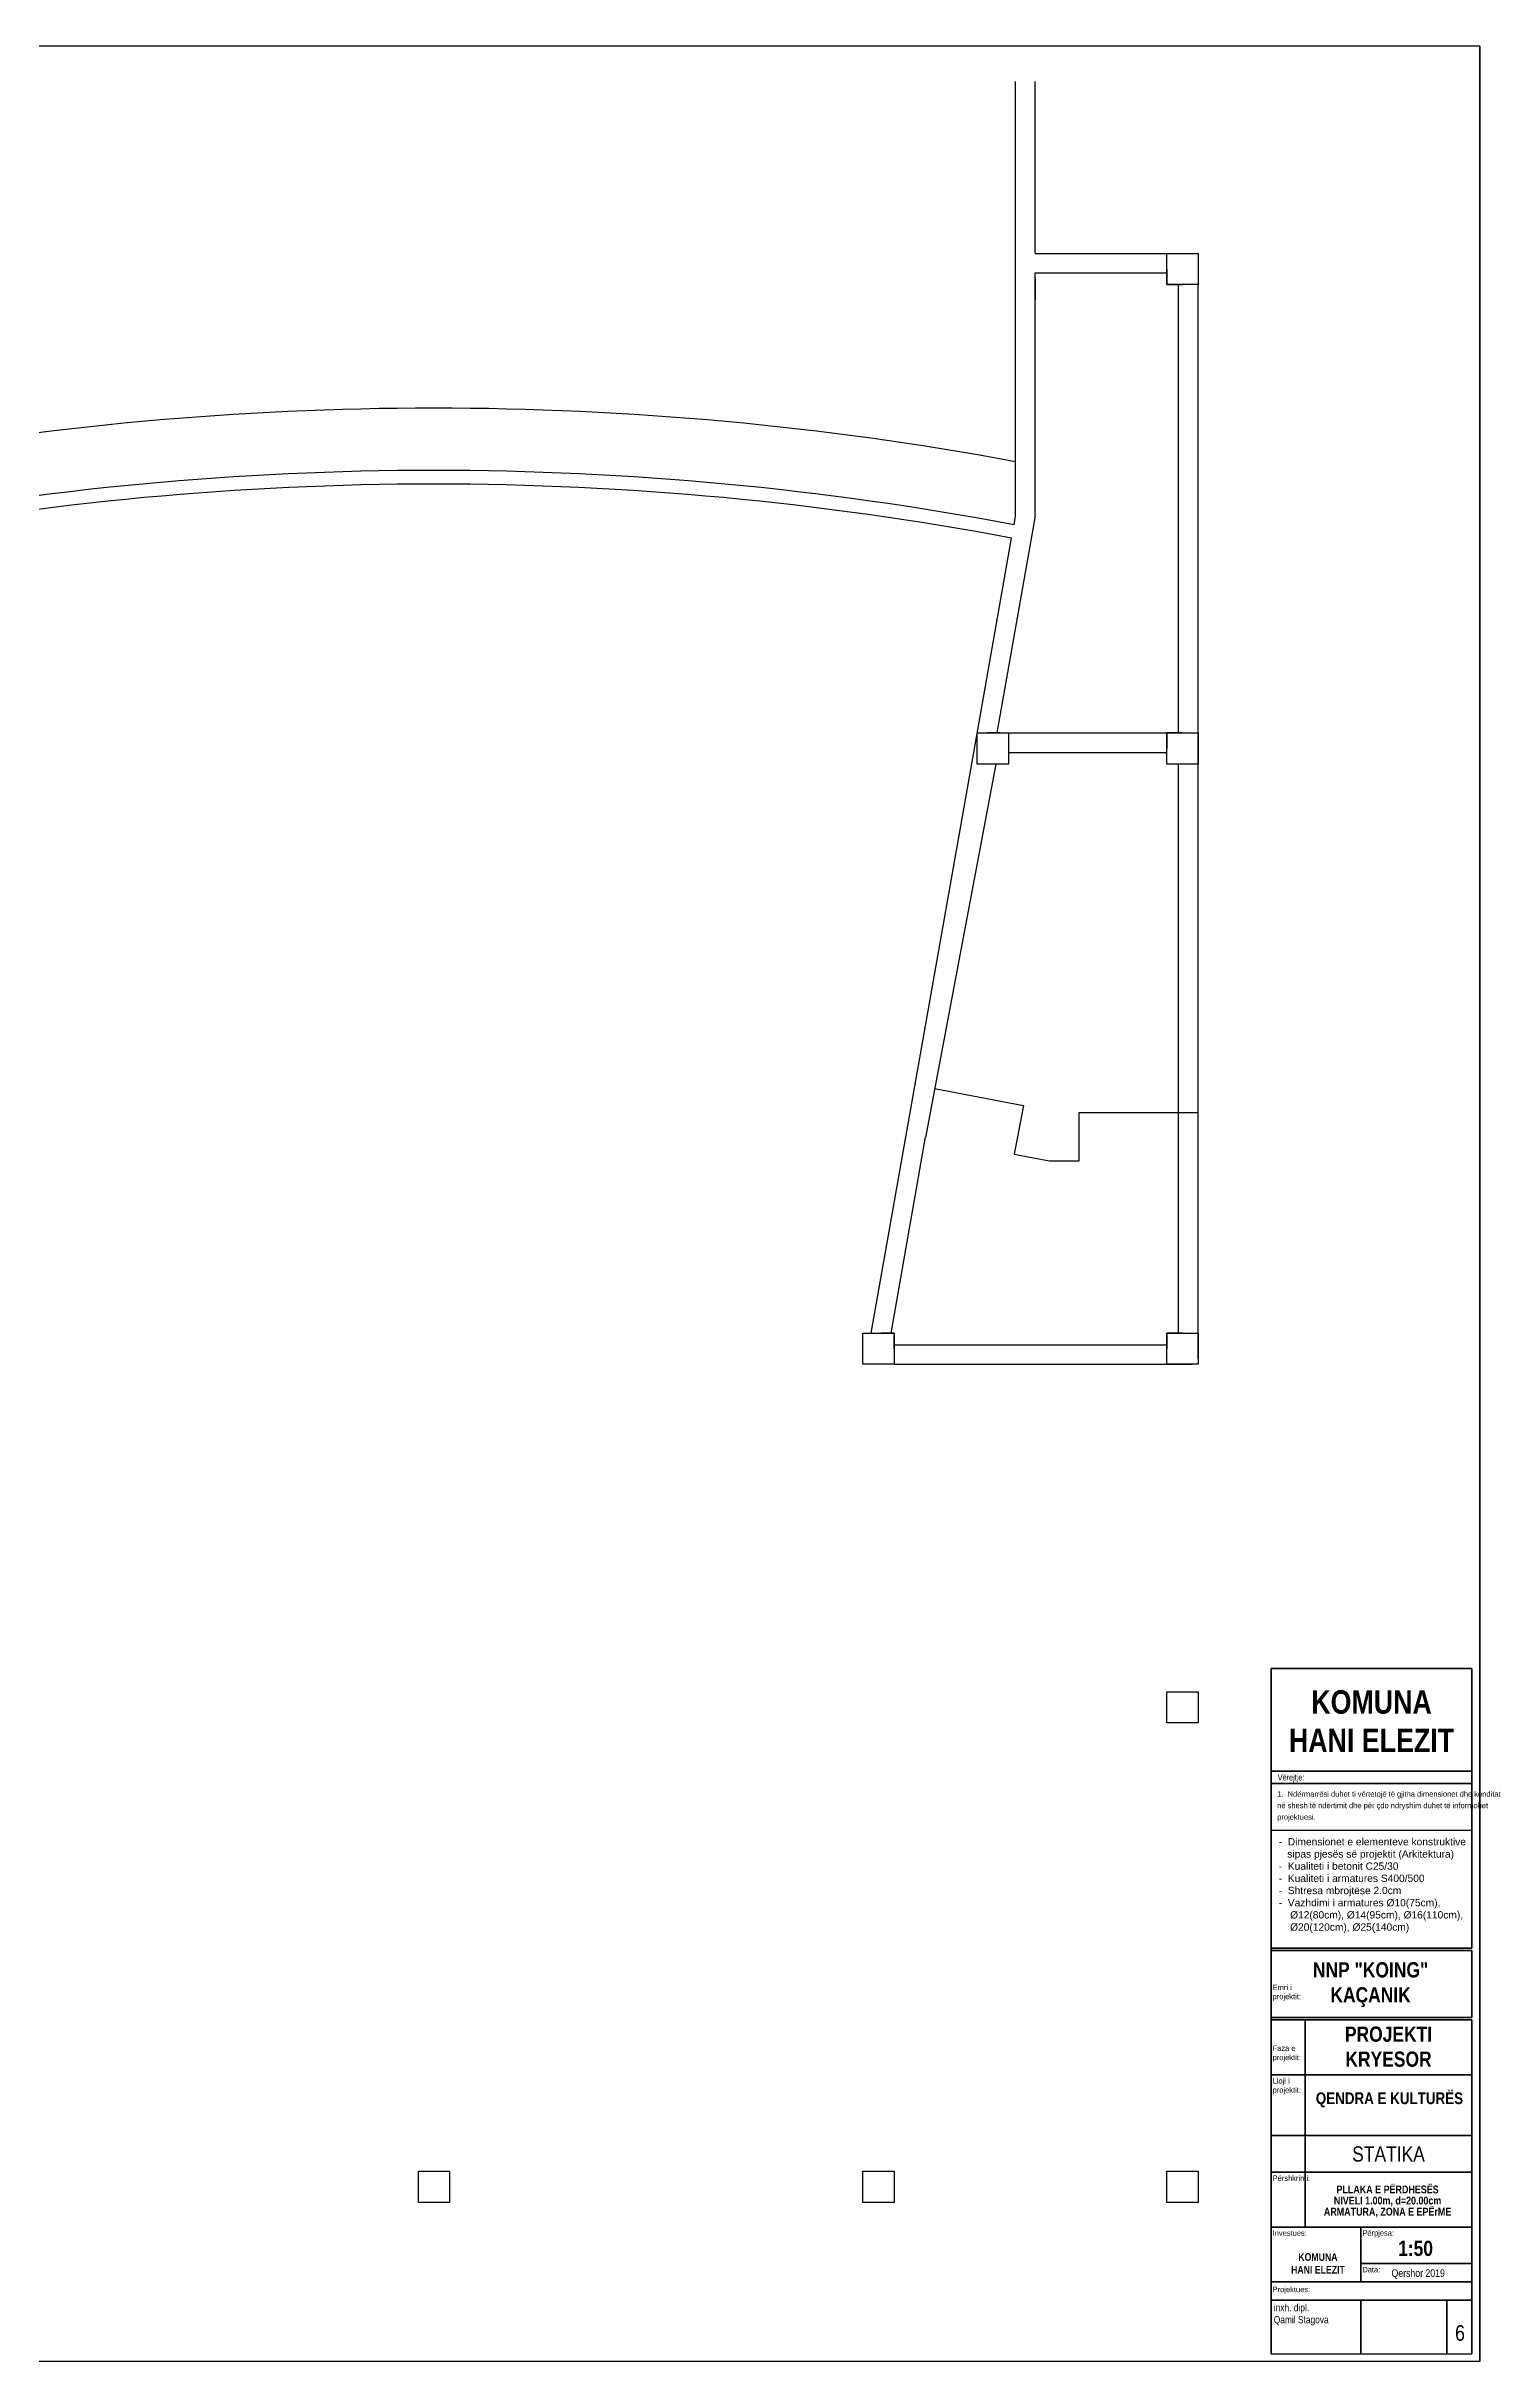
# Model space of a CAD drawing. Header units: inches. Extents: x -1801 to 10077, y -675 to 2295.
# Drawn here: x 1605 to 3443, y -675 to 2295 of the extents above; entities that cross this region are included whole.
import ezdxf

# ---------------------------------------------------------------- set-up
doc = ezdxf.new("R2010")
doc.units = ezdxf.units.IN
doc.layers.add('0_Pen_No__1', color=7, linetype='Continuous', lineweight=35)
doc.layers.add('TEKSTI_Pen_No__201', color=7, linetype='Continuous', lineweight=18)
doc.layers.add('A4_OP', color=7, linetype='Continuous')
doc.styles.add('GENERATED_STYLE_1', font='ARIAL.TTF')
doc.styles.add('GENERATED_STYLE_3', font='ARIALN.TTF')
doc.styles.add('GENERATED_STYLE_4', font='ARIALNB.TTF')

msp = doc.modelspace()

# ---------------------------------------------------------------- linework, layer by layer
for p, q in [((3443.5, 2295.1), (-856.7, 2295.1)), ((3443.5, 2295.1), (2690.2, 2295.1)), ((3443.5, -259.9), (3443.5, 2295.1)), ((3443.5, 2295.1), (3443.5, -674.9)), ((3443.5, -674.9), (3443.5, 2295.1)), ((2838.9, 1414.4), (3042.1, 1414.4)), ((2838.9, 1389.4), (3042.1, 1389.4)), ((3175.9, 6.8), (3433.5, 6.8)), ((3443.5, -674.9), (-1801.1, -674.9)), ((3175.9, -664.9), (3433.5, -664.9))]:
    msp.add_line(p, q)
msp.add_arc((2101.7, -2260.2), 4011.2, 79.305, 100.6951)
at = {"layer": '0_Pen_No__1', "linetype": 'Continuous'}
for p, q in [((3175.9, -144.6), (3175.9, 214.1)), ((3175.9, 214.1), (3433.5, 214.1)), ((3433.5, 214.1), (3433.5, -144.6)), ((3175.9, 82.4), (3433.5, 82.4)), ((3175.9, 66.8), (3433.5, 66.8)), ((3175.9, -113.7), (3175.9, -27.9)), ((3175.9, -664.9), (3175.9, -116.8)), ((3175.9, -144.6), (3433.5, -144.6)), ((3175.9, -147.7), (3433.5, -147.7)), ((3433.5, -147.7), (3433.5, -233.5)), ((3175.9, -233.5), (3433.5, -233.5)), ((3175.9, -236.6), (3433.5, -236.6)), ((3175.9, -236.6), (3433.5, -236.6)), ((3219.4, -502.2), (3219.4, -236.6)), ((3433.5, -236.6), (3433.5, -664.9)), ((3175.9, -306.9), (3433.5, -306.9)), ((3175.9, -385), (3433.5, -385)), ((3175.9, -431.9), (3433.5, -431.9)), ((3175.9, -502.2), (3433.5, -502.2)), ((3291, -572.5), (3291, -502.2)), ((3291, -549.1), (3433.5, -549.1)), ((3175.9, -572.5), (3433.5, -572.5)), ((3175.9, -596), (3433.5, -596)), ((3291, -596), (3291, -664.9)), ((3401.3, -664.9), (3401.3, -596))]:
    msp.add_line(p, q, dxfattribs=at)
at = {"layer": 'A4_OP'}
for points in [[(2848, 1692.4), (2848, 2250.1)], [(2873, 2029.4), (2873, 2250.1)], [(2873, 2029.4), (3049.6, 2029.4)], [(3042.1, 1989.4), (3042.1, 2029.4)], [(3042.1, 2029.4), (3082.1, 2029.4)], [(3042.1, 1989.4), (3042.1, 2029.4)], [(3042.1, 2029.4), (3082.1, 2029.4)], [(3082.1, 2029.4), (3082.1, 1989.4)], [(3082.1, 2029.4), (3082.1, 1989.4)], [(2873, 2004.4), (3042.1, 2004.4)], [(2873, 1690.3), (2873, 2004.4)], [(2873, 1996.9), (2873, 1969.6)], [(3042.1, 2009.4), (3042.1, 1989.4)], [(3042.1, 1989.4), (3062.1, 1989.4)], [(3082.1, 1989.4), (3042.1, 1989.4)], [(3082.1, 1989.4), (3042.1, 1989.4)], [(3057.1, 1414.4), (3057.1, 1989.4)], [(3082.1, 611.9), (3082.1, 1989.4)], [(2795.8, 1396.5), (2843, 1664.1)], [(2824.3, 1414.4), (2873, 1690.3)], [(2846.1, 1681.3), (2848, 1692.4)], [(2662.9, 644.4), (2795.8, 1396.5)], [(2798.9, 1374.4), (2798.9, 1414.4)], [(2798.9, 1414.4), (2838.9, 1414.4)], [(2798.9, 1374.4), (2798.9, 1414.4)], [(2798.9, 1414.4), (2838.9, 1414.4)], [(2828.1, 1414.4), (2811.6, 1414.4)], [(2838.9, 1414.4), (2838.9, 1374.4)], [(2838.9, 1414.4), (2838.9, 1374.4)], [(3062.1, 1414.4), (3042.1, 1414.4)], [(3042.1, 1414.4), (3042.1, 1394.4)], [(3042.1, 1374.4), (3042.1, 1414.4)], [(3042.1, 1414.4), (3082.1, 1414.4)], [(3042.1, 1374.4), (3042.1, 1414.4)], [(3042.1, 1414.4), (3082.1, 1414.4)], [(3082.1, 1414.4), (3082.1, 1374.4)], [(3082.1, 1414.4), (3082.1, 1374.4)], [(2822.9, 1374.4), (2732.3, 895.5)], [(2838.9, 1374.4), (2798.9, 1374.4)], [(2838.9, 1374.4), (2798.9, 1374.4)], [(3082.1, 1374.4), (3042.1, 1374.4)], [(3082.1, 1374.4), (3042.1, 1374.4)], [(3057.1, 644.4), (3057.1, 1374.4)], [(2744.1, 958.2), (2858.1, 936.6)], [(2858.1, 936.6), (2846.3, 873.9)], [(2929.6, 865.4), (2929.6, 927.4)], [(2929.6, 927.4), (3062.1, 927.4)], [(3049.6, 927.4), (3082.1, 927.4)], [(2688.3, 644.4), (2732.7, 895.6)], [(2846.3, 873.9), (2891.6, 865.4)], [(2891.6, 865.4), (2929.6, 865.4)], [(2652.1, 604.4), (2652.1, 644.4)], [(2652.1, 644.4), (2692.1, 644.4)], [(2652.1, 604.4), (2652.1, 644.4)], [(2652.1, 644.4), (2692.1, 644.4)], [(2692.1, 644.4), (2675.6, 644.4)], [(2692.1, 624.4), (2692.1, 644.4)], [(2692.1, 644.4), (2692.1, 604.4)], [(2692.1, 644.4), (2692.1, 604.4)], [(2692.1, 629.4), (3042.1, 629.4)], [(3062.1, 644.4), (3042.1, 644.4)], [(3042.1, 644.4), (3042.1, 624.4)], [(3042.1, 604.4), (3042.1, 644.4)], [(3042.1, 644.4), (3082.1, 644.4)], [(3082.1, 644.4), (3082.1, 604.4)], [(2692.1, 604.4), (2652.1, 604.4)], [(2692.1, 604.4), (2652.1, 604.4)], [(2692.1, 604.4), (3074.6, 604.4)], [(3082.1, 604.4), (3042.1, 604.4)], [(3042.1, 144.4), (3042.1, 184.4)], [(3042.1, 184.4), (3082.1, 184.4)], [(3082.1, 184.4), (3082.1, 144.4)], [(3082.1, 144.4), (3042.1, 144.4)], [(2082, -470.6), (2082, -430.6)], [(2082, -430.6), (2122, -430.6)], [(2122, -430.6), (2122, -470.6)], [(2652.1, -470.6), (2652.1, -430.6)], [(2652.1, -430.6), (2692.1, -430.6)], [(2692.1, -430.6), (2692.1, -470.6)], [(3042.1, -470.6), (3042.1, -430.6)], [(3042.1, -430.6), (3082.1, -430.6)], [(3082.1, -430.6), (3082.1, -470.6)], [(2122, -470.6), (2082, -470.6)], [(2692.1, -470.6), (2652.1, -470.6)], [(3082.1, -470.6), (3042.1, -470.6)]]:
    msp.add_lwpolyline(points, dxfattribs=at)
for points in [[(2848, 1762.2, 0.091992), (1355.3, 1762.2)], [(2843, 1664.1, 0.093574), (1360.3, 1664.1)]]:
    msp.add_lwpolyline(points, format="xyb", dxfattribs=at)

# ---------------------------------------------------------------- texts
at = {"layer": '0_Pen_No__1', "linetype": 'Continuous'}
for s, insert, char_height, width, attachment_point, line_spacing_factor, style in [('\\A1;KOMUNA HANI ELEZIT', (3304.7, 186.3), 30, 214.051, 2, 0.984903, 'GENERATED_STYLE_4'), ('\\A1;1.  Ndërmarrësi duhet ti vërtetojë të gjitha dimensionet dhe konditat në shesh të ndërtimit dhe për çdo ndryshim duhet të informohet projektuesi. ', (3183.7, 56.8), 7.0313, 245.916, 1, 1.261061, 'GENERATED_STYLE_3'), ('\\A1;NNP "KOING"\\PKAÇANIK', (3303.5, -162.5), 19.531, 214.051, 2, 0.984903, 'GENERATED_STYLE_4'), ('\\A1;Emri i\\Pprojektit:', (3177.8, -191.3), 7.03, 67.539, 1, 0.996607, 'GENERATED_STYLE_3'), ('\\A1;PROJEKTI KRYESOR', (3326.5, -245), 19.531, 214.051, 2, 0.984903, 'GENERATED_STYLE_4'), ('\\A1;Faza e \\Pprojektit:', (3177.8, -269.4), 7.031, 67.539, 1, 0.996607, 'GENERATED_STYLE_3'), ('\\A1;Lloji i \\Pprojektit:', (3177.8, -311.2), 7.031, 67.539, 1, 0.996607, 'GENERATED_STYLE_3'), ('\\A1;QENDRA E KULTURËS', (3327.7, -329.5), 15, 214.051, 2, 0.984903, 'GENERATED_STYLE_4'), ('\\A1;PLLAKA E PËRDHESËS\\PNIVELI 1.00m, d=20.00cm\\PARMATURA, ZONA E EPËrME', (3325.3, -449), 10, 227.819, 2, 0.8554, 'GENERATED_STYLE_4'), ('\\A1;inxh. dipl. \\PQamil Stagova', (3179.3, -600.9), 9.375, 167.016, 1, 0.98645, 'GENERATED_STYLE_3')]:
    msp.add_mtext(s, dxfattribs=dict(at, insert=insert, char_height=char_height, width=width, attachment_point=attachment_point, line_spacing_factor=line_spacing_factor, style=style))
for s, insert, char_height, attachment_point, style in [('\\A1;Vërejtje:', (3184.4, 78.4), 7.812, 1, 'GENERATED_STYLE_3'), ('\\A1;STATIKA', (3326.5, -398.7), 19.531, 2, 'GENERATED_STYLE_3'), ('\\A1;Përshkrimi:', (3177.8, -436), 7.031, 1, 'GENERATED_STYLE_3'), ('\\A1;Investues: ', (3177.8, -506.4), 7.031, 1, 'GENERATED_STYLE_3'), ('\\A1;Përpjesa:', (3292.9, -506.3), 7.031, 1, 'GENERATED_STYLE_3'), ('\\A1;1:50', (3361.2, -519.8), 19.53, 2, 'GENERATED_STYLE_4'), ('\\A1;\\pi-24.727;KOMUNA \\P\\pi-33.963;HANI ELEZIT', (3235.5, -535.8), 9.766, 1, 'GENERATED_STYLE_4'), ('\\A1;Data: ', (3292.9, -553.3), 7.03, 1, 'GENERATED_STYLE_3'), ('\\A1;Qershor 2019', (3364.6, -556.4), 9.766, 2, 'GENERATED_STYLE_3'), ('\\A1;Projektues: ', (3177.8, -578.7), 7.031, 1, 'GENERATED_STYLE_3'), ('\\A1;6', (3418.2, -628.1), 20, 2, 'GENERATED_STYLE_3')]:
    msp.add_mtext(s, dxfattribs=dict(at, insert=insert, char_height=char_height, attachment_point=attachment_point, style=style))
at = {"layer": 'TEKSTI_Pen_No__201', "linetype": 'Continuous', "insert": (3185.7, -3.3), "char_height": 9.375, "attachment_point": 1, "style": 'GENERATED_STYLE_1'}
msp.add_mtext('-  Dimensionet e elementeve konstruktive\\P   sipas pjesës së projektit (Arkitektura)\\P-  Kualiteti i betonit C25/30\\P-  Kualiteti i armatures S400/500\\P-  Shtresa mbrojtëse 2.0cm\\P-  Vazhdimi i armatures Ø10(75cm), \\P    Ø12(80cm), Ø14(95cm), Ø16(110cm), \\P    Ø20(120cm), Ø25(140cm)    ', dxfattribs=at)

doc.saveas('drawing.dxf')
